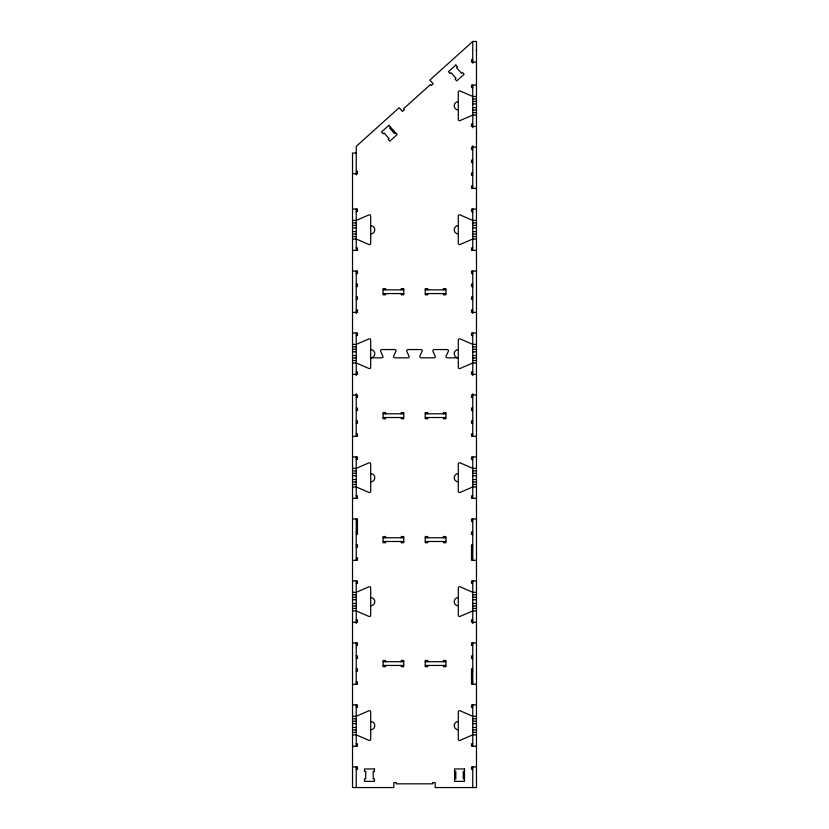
<?xml version="1.0" encoding="UTF-8"?>
<svg xmlns="http://www.w3.org/2000/svg" width="829" height="829" viewBox="0 0 829 829"><rect width="100%" height="100%" fill="white"/><g stroke="black" fill="none" stroke-linecap="round" stroke-linejoin="round"><path stroke-width="1.24" d="M476.478 51.367L476.478 48.89M458.302 357.817L447.214 357.817A1.243 1.243 0 0 1 446.613 357.662L446.292 357.403A1.243 1.243 0 0 1 446.095 356.045L448.344 351.33A1.243 1.243 0 0 0 448.147 349.973L447.826 349.714A1.243 1.243 0 0 0 447.225 349.558L434.127 349.558A1.243 1.243 0 0 0 433.526 349.714L433.204 349.973A1.243 1.243 0 0 0 433.007 351.33L435.37 356.657A1.243 1.243 0 0 1 435.059 357.403L434.738 357.662A1.243 1.243 0 0 1 434.137 357.817L421.039 357.817A1.243 1.243 0 0 1 420.438 357.662L420.116 357.403A1.243 1.243 0 0 1 419.92 356.045L422.282 350.719A1.243 1.243 0 0 0 421.049 349.558L407.951 349.558A1.243 1.243 0 0 0 407.35 349.714L407.029 349.973A1.243 1.243 0 0 0 406.832 351.33L409.194 356.657A1.243 1.243 0 0 1 407.961 357.817L394.863 357.817A1.243 1.243 0 0 1 393.744 356.045L396.107 350.719A1.243 1.243 0 0 0 394.873 349.558L381.775 349.558A1.243 1.243 0 0 0 380.656 351.33L383.019 356.657A1.243 1.243 0 0 1 381.786 357.817L370.698 357.817M356.242 153.064L352.522 153.064L352.522 787.55L393.837 787.55L393.837 782.597L396.324 782.597L396.324 783.83L432.676 783.83L432.676 782.597L435.163 782.597L435.163 787.55L476.478 787.55L476.478 41.45L472.758 41.45L429.857 80.081L433.173 83.77L431.329 85.428L430.5 84.506L403.474 108.837L404.303 109.76L402.459 111.418L399.143 107.739L356.242 146.37L356.242 175.002M390.521 127.179L389.599 128.008L394.573 133.531L395.495 132.702M472.758 59.626L471.525 59.626L471.525 62.113L476.478 62.113M476.478 85.107L471.525 85.107L471.525 87.584L472.758 87.584M476.478 96.465L472.758 96.465L460.033 90.952A1.243 1.243 0 0 0 458.302 92.092L458.302 119.438A1.243 1.243 0 0 0 460.033 120.578L472.758 115.065L476.478 115.065M472.758 98.952L476.478 98.952M472.758 101.428L476.478 101.428M472.758 103.905L476.478 103.905M472.758 107.625L476.478 107.625M472.758 110.102L476.478 110.102M472.758 112.578L476.478 112.578M472.758 123.946L471.525 123.946L471.525 126.422L476.478 126.422M476.478 147.085L471.525 147.085L471.525 149.562L472.758 149.562M472.758 160.101L471.525 160.101L471.525 162.577L472.758 162.577M356.242 171.251L357.475 171.251L357.475 173.727L352.522 173.727M472.758 172.909L471.525 172.909L471.525 175.385L472.758 175.385M472.758 185.924L471.525 185.924L471.525 188.411L476.478 188.411M352.522 209.063L357.475 209.063L357.475 211.55L356.242 211.55M476.478 209.063L471.525 209.063L471.525 211.55L472.758 211.55M352.522 220.431L356.242 220.431L368.967 214.908A1.243 1.243 0 0 1 370.698 216.048L370.698 243.405A1.243 1.243 0 0 1 368.967 244.545L356.242 239.021L352.522 239.021M476.478 220.431L472.758 220.431L460.033 214.908A1.243 1.243 0 0 0 458.302 216.048L458.302 243.405A1.243 1.243 0 0 0 460.033 244.545L472.758 239.021L476.478 239.021M352.522 222.908L356.242 222.908M472.758 222.908L476.478 222.908M352.522 225.384L356.242 225.384M472.758 225.384L476.478 225.384M352.522 227.871L356.242 227.871M472.758 227.871L476.478 227.871M352.522 231.581L356.242 231.581M472.758 231.581L476.478 231.581M352.522 234.068L356.242 234.068M472.758 234.068L476.478 234.068M352.522 236.545L356.242 236.545M472.758 236.545L476.478 236.545M356.242 247.902L357.475 247.902L357.475 250.389L352.522 250.389M472.758 247.902L471.525 247.902L471.525 250.389L476.478 250.389M352.522 271.042L357.475 271.042L357.475 273.529L356.242 273.529M476.478 271.042L471.525 271.042L471.525 273.529L472.758 273.529M356.242 284.067L357.475 284.067L357.475 286.544L356.242 286.544M472.758 284.067L471.525 284.067L471.525 286.544L472.758 286.544M383.102 289.849L403.754 289.849M425.246 289.849L445.898 289.849M383.102 293.57L403.754 293.57M425.246 293.57L445.898 293.57M356.242 296.875L357.475 296.875L357.475 299.352L356.242 299.352M472.758 296.875L471.525 296.875L471.525 299.352L472.758 299.352M356.242 309.891L357.475 309.891L357.475 312.367L352.522 312.367M472.758 309.891L471.525 309.891L471.525 312.367L476.478 312.367M352.522 333.03L357.475 333.03L357.475 335.507L356.242 335.507M476.478 333.03L471.525 333.03L471.525 335.507L472.758 335.507M352.522 344.387L356.242 344.387L368.967 338.874A1.243 1.243 0 0 1 370.698 340.014L370.698 367.361A1.243 1.243 0 0 1 368.967 368.501L356.242 362.988L352.522 362.988M476.478 344.387L472.758 344.387L460.033 338.874A1.243 1.243 0 0 0 458.302 340.014L458.302 367.361A1.243 1.243 0 0 0 460.033 368.501L472.758 362.988L476.478 362.988M352.522 346.874L356.242 346.874M472.758 346.874L476.478 346.874M352.522 349.351L356.242 349.351M472.758 349.351L476.478 349.351M352.522 351.828L356.242 351.828M472.758 351.828L476.478 351.828M352.522 355.548L356.242 355.548M472.758 355.548L476.478 355.548M352.522 358.024L356.242 358.024M472.758 358.024L476.478 358.024M352.522 360.501L356.242 360.501M472.758 360.501L476.478 360.501M356.242 371.869L357.475 371.869L357.475 374.345L352.522 374.345M472.758 371.869L471.525 371.869L471.525 374.345L476.478 374.345M352.522 395.008L357.475 395.008L357.475 397.485L356.242 397.485M476.478 395.008L471.525 395.008L471.525 397.485L472.758 397.485M356.242 408.023L357.475 408.023L357.475 410.5L356.242 410.5M472.758 408.023L471.525 408.023L471.525 410.5L472.758 410.5M383.102 413.806L403.754 413.806M425.246 413.806L445.898 413.806M383.102 417.526L403.754 417.526M425.246 417.526L445.898 417.526M356.242 420.831L357.475 420.831L357.475 423.308L356.242 423.308M472.758 420.831L471.525 420.831L471.525 423.308L472.758 423.308M356.242 433.847L357.475 433.847L357.475 436.323L352.522 436.323M472.758 433.847L471.525 433.847L471.525 436.323L476.478 436.323M352.522 456.986L357.475 456.986L357.475 459.463L356.242 459.463M476.478 456.986L471.525 456.986L471.525 459.463L472.758 459.463M352.522 468.354L356.242 468.354L368.967 462.831A1.243 1.243 0 0 1 370.698 463.971L370.698 491.328A1.243 1.243 0 0 1 368.967 492.457L356.242 486.944L352.522 486.944M476.478 468.354L472.758 468.354L460.033 462.831A1.243 1.243 0 0 0 458.302 463.971L458.302 491.328A1.243 1.243 0 0 0 460.033 492.457L472.758 486.944L476.478 486.944M352.522 470.831L356.242 470.831M472.758 470.831L476.478 470.831M352.522 473.307L356.242 473.307M472.758 473.307L476.478 473.307M352.522 475.784L356.242 475.784M472.758 475.784L476.478 475.784M352.522 479.504L356.242 479.504M472.758 479.504L476.478 479.504M352.522 481.991L356.242 481.991M472.758 481.991L476.478 481.991M352.522 484.468L356.242 484.468M472.758 484.468L476.478 484.468M356.242 495.825L357.475 495.825L357.475 498.312L352.522 498.312M472.758 495.825L471.525 495.825L471.525 498.312L476.478 498.312M352.522 518.964L357.475 518.964L357.475 534.467L356.242 534.467M476.478 518.964L471.525 518.964L471.525 521.451L472.758 521.451M356.242 521.451L357.475 521.451M356.242 531.98L357.475 531.98M472.758 531.98L471.525 531.98L471.525 534.467L472.758 534.467M383.102 537.772L403.754 537.772M425.246 537.772L445.898 537.772M383.102 541.492L403.754 541.492M425.246 541.492L445.898 541.492M356.242 544.798L357.475 544.798L357.475 547.275L356.242 547.275M472.758 544.798L471.525 544.798L471.525 560.29L476.478 560.29M471.525 547.275L472.758 547.275M356.242 557.813L357.475 557.813L357.475 560.29L352.522 560.29M471.525 557.813L472.758 557.813M352.522 580.953L357.475 580.953L357.475 583.429L356.242 583.429M476.478 580.953L471.525 580.953L471.525 583.429L472.758 583.429M352.522 592.31L356.242 592.31L368.967 586.797A1.243 1.243 0 0 1 370.698 587.937L370.698 615.284A1.243 1.243 0 0 1 368.967 616.424L356.242 610.911L352.522 610.911M476.478 592.31L472.758 592.31L460.033 586.797A1.243 1.243 0 0 0 458.302 587.937L458.302 615.284A1.243 1.243 0 0 0 460.033 616.424L472.758 610.911L476.478 610.911M352.522 594.787L356.242 594.787M472.758 594.787L476.478 594.787M352.522 597.274L356.242 597.274M472.758 597.274L476.478 597.274M352.522 599.75L356.242 599.75M472.758 599.75L476.478 599.75M352.522 603.471L356.242 603.471M472.758 603.471L476.478 603.471M352.522 605.947L356.242 605.947M472.758 605.947L476.478 605.947M352.522 608.424L356.242 608.424M472.758 608.424L476.478 608.424M356.242 619.791L357.475 619.791L357.475 622.268L352.522 622.268M472.758 619.791L471.525 619.791L471.525 622.268L476.478 622.268M352.522 642.931L357.475 642.931L357.475 645.408L356.242 645.408M476.478 642.931L471.525 642.931L471.525 645.408L472.758 645.408M356.242 655.946L357.475 655.946L357.475 658.423L356.242 658.423M472.758 655.946L471.525 655.946L471.525 658.423L472.758 658.423M383.102 661.729L403.754 661.729M425.246 661.729L445.898 661.729M383.102 665.449L403.754 665.449M425.246 665.449L445.898 665.449M356.242 668.754L357.475 668.754L357.475 671.231L356.242 671.231M472.758 668.754L471.525 668.754L471.525 684.246L476.478 684.246M471.525 671.231L472.758 671.231M356.242 681.77L357.475 681.77L357.475 684.246L352.522 684.246M471.525 681.77L472.758 681.77M352.522 704.909L357.475 704.909L357.475 707.386L356.242 707.386M476.478 704.909L471.525 704.909L471.525 707.386L472.758 707.386M352.522 716.277L356.242 716.277L368.967 710.754A1.243 1.243 0 0 1 370.698 711.893L370.698 739.25A1.243 1.243 0 0 1 368.967 740.38L356.242 734.867L352.522 734.867M476.478 716.277L472.758 716.277L460.033 710.754A1.243 1.243 0 0 0 458.302 711.893L458.302 739.25A1.243 1.243 0 0 0 460.033 740.38L472.758 734.867L476.478 734.867M352.522 718.753L356.242 718.753M472.758 718.753L476.478 718.753M352.522 721.23L356.242 721.23M472.758 721.23L476.478 721.23M352.522 723.707L356.242 723.707M472.758 723.707L476.478 723.707M352.522 727.427L356.242 727.427M472.758 727.427L476.478 727.427M352.522 729.903L356.242 729.903M472.758 729.903L476.478 729.903M352.522 732.39L356.242 732.39M472.758 732.39L476.478 732.39M356.242 743.748L357.475 743.748L357.475 746.235L352.522 746.235M472.758 743.748L471.525 743.748L471.525 746.235L476.478 746.235M352.522 766.887L357.475 766.887L357.475 769.374L356.242 769.374M476.478 766.887L471.525 766.887L471.525 769.374L472.758 769.374M454.582 771.436L455.815 771.436L455.815 778.877L454.582 778.877M464.499 771.436L463.256 771.436L463.256 778.877L464.499 778.877M472.758 41.45L472.758 63.201M472.758 84.952L472.758 127.759M472.758 145.759L472.758 188.411M472.758 208.867L472.758 250.586M472.758 271.042L472.758 313.549M472.758 332.823L472.758 375.682M472.758 393.671L472.758 436.323M472.758 456.789L472.758 498.509M472.758 518.964L472.758 560.29M472.758 580.746L472.758 623.605M472.758 642.931L472.758 684.246M472.758 704.712L472.758 746.432M472.758 766.887L472.758 787.55M443.422 289.849L443.422 288.606L445.898 288.606L445.898 294.803L443.422 294.803L443.422 293.57M443.422 413.806L443.422 412.573L445.898 412.573L445.898 418.769L443.422 418.769L443.422 417.526M443.422 537.772L443.422 536.529L445.898 536.529L445.898 542.726L443.422 542.726L443.422 541.492M443.422 661.729L443.422 660.485L445.898 660.485L445.898 666.692L443.422 666.692L443.422 665.449M427.723 289.849L427.723 288.606L425.246 288.606L425.246 294.803L427.723 294.803L427.723 293.57M427.723 413.806L427.723 412.573L425.246 412.573L425.246 418.769L427.723 418.769L427.723 417.526M427.723 537.772L427.723 536.529L425.246 536.529L425.246 542.726L427.723 542.726L427.723 541.492M427.723 661.729L427.723 660.485L425.246 660.485L425.246 666.692L427.723 666.692L427.723 665.449M401.277 289.849L401.277 288.606L403.754 288.606L403.754 294.803L401.277 294.803L401.277 293.57M401.277 413.806L401.277 412.573L403.754 412.573L403.754 418.769L401.277 418.769L401.277 417.526M401.277 537.772L401.277 536.529L403.754 536.529L403.754 542.726L401.277 542.726L401.277 541.492M401.277 661.729L401.277 660.485L403.754 660.485L403.754 666.692L401.277 666.692L401.277 665.449M385.578 289.849L385.578 288.606L383.102 288.606L383.102 294.803L385.578 294.803L385.578 293.57M385.578 413.806L385.578 412.573L383.102 412.573L383.102 418.769L385.578 418.769L385.578 417.526M385.578 537.772L385.578 536.529L383.102 536.529L383.102 542.726L385.578 542.726L385.578 541.492M385.578 661.729L385.578 660.485L383.102 660.485L383.102 666.692L385.578 666.692L385.578 665.449M356.242 208.991L356.242 250.586M356.242 271.042L356.242 313.549M356.242 332.823L356.242 375.682M356.242 393.671L356.242 436.323M356.242 456.789L356.242 498.509M356.242 518.964L356.242 560.29M356.242 580.746L356.242 623.605M356.242 642.931L356.242 684.246M356.242 704.712L356.242 746.432M356.242 766.887L356.242 787.55M370.698 349.61A4.135 4.135 0 0 1 374.77 353.434A4.135 4.135 0 0 1 371.299 357.817M457.701 357.817A4.135 4.135 0 0 1 454.23 353.434A4.135 4.135 0 0 1 458.302 349.61M458.302 233.913A4.135 4.135 0 0 1 454.219 229.778A4.135 4.135 0 0 1 458.302 225.643M458.302 109.946A4.135 4.135 0 0 1 454.219 105.822A4.135 4.135 0 0 1 458.302 101.687M370.698 225.643A4.135 4.135 0 0 1 374.781 229.778A4.135 4.135 0 0 1 370.698 233.913M370.698 473.566A4.135 4.135 0 0 1 374.781 477.701A4.135 4.135 0 0 1 370.698 481.836M370.698 597.533A4.135 4.135 0 0 1 374.781 601.657A4.135 4.135 0 0 1 370.698 605.792M370.698 721.489A4.135 4.135 0 0 1 374.781 725.624A4.135 4.135 0 0 1 370.698 729.748M458.302 729.748A4.135 4.135 0 0 1 454.219 725.624A4.135 4.135 0 0 1 458.302 721.489M458.302 605.792A4.135 4.135 0 0 1 454.219 601.657A4.135 4.135 0 0 1 458.302 597.533M458.302 481.836A4.135 4.135 0 0 1 454.219 477.701A4.135 4.135 0 0 1 458.302 473.566M388.863 125.334L381.495 131.966L383.153 133.811L384.076 132.982L389.05 138.516L388.127 139.345L389.785 141.179L397.153 134.547L388.863 125.334M455.805 65.056L448.437 71.698L450.095 73.543L451.017 72.714L455.991 78.237L455.069 79.066L456.727 80.91L464.095 74.268L462.437 72.434L461.515 73.263L456.541 67.729L457.463 66.9L455.805 65.056M374.418 768.96L364.501 768.96L364.501 771.436L365.744 771.436L365.744 778.877L364.501 778.877L364.501 781.353L374.418 781.353L374.418 778.877L373.185 778.877L373.185 771.436L374.418 771.436L374.418 768.96M464.499 768.96L454.582 768.96L454.582 781.353L464.499 781.353L464.499 768.96"/></g></svg>
